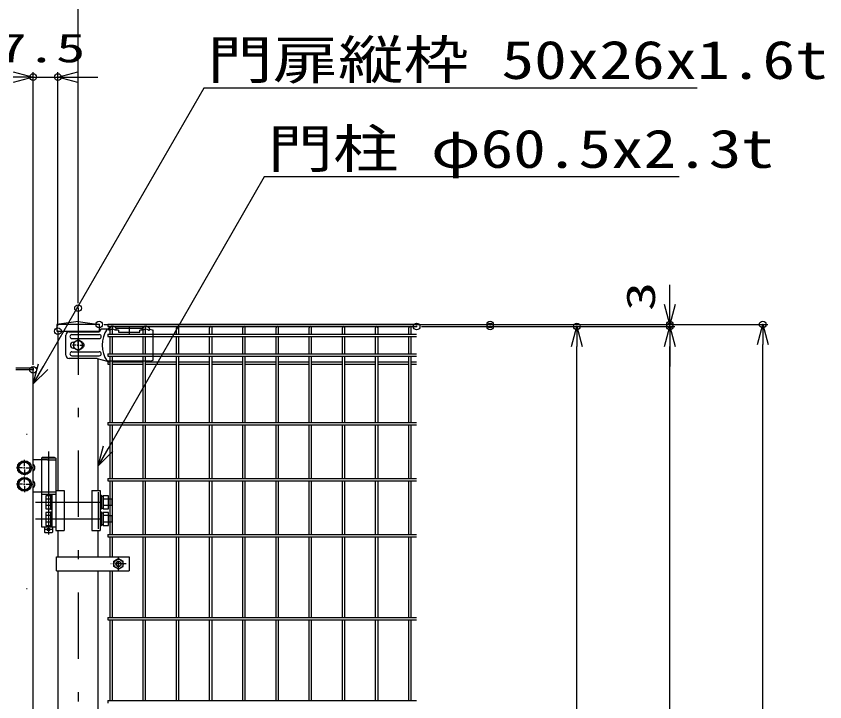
# Model space of a CAD drawing. Units: millimetres, scale not verified. Extents: x -4455 to 4455, y -3150 to 3150.
# Drawn here: x -1824 to -606, y -9 to 1023 of the extents above; entities that cross this region are included whole.
import ezdxf
from ezdxf.enums import TextEntityAlignment as Align

# ---------------------------------------------------------------- set-up
doc = ezdxf.new("R2010")
doc.units = ezdxf.units.MM
doc.header["$LTSCALE"] = 20
doc.header["$PDMODE"] = 32
doc.header["$PDSIZE"] = 10
for name, pattern in [('USER1', [10.7, 5, -2.5, 0.7, -2.5]), ('USER2', [0.375, 0.25, -0.125]), ('USER4', [1.125, 0.75, -0.125, 0.125, -0.125])]:
    doc.linetypes.add(name, pattern=pattern)
for name, color, linetype, lineweight in [('0-0_外形線', 7, 'Continuous', 25), ('0-1_寸法線', 4, 'Continuous', 25), ('0-2_0', 3, 'USER2', 25), ('0-5_軸線', 2, 'USER1', 25), ('0-6_扉縦枠', 7, 'Continuous', 25), ('0-7_丁番', 3, 'Continuous', 25), ('0-B_LAYER06', 3, 'Continuous', 25), ('0-D_継手', 3, 'Continuous', 25), ('0-E_2', 7, 'Continuous', 25), ('1-3_NER', 30, 'Continuous', 25)]:
    doc.layers.add(name, color=color, linetype=linetype, lineweight=lineweight)
doc.layers.add('0-3_DEFPOINTS', color=7, linetype='Continuous')
doc.styles.add('ＭＳ ゴシック', font='')
doc.styles.get('ＭＳ ゴシック').set_extended_font_data('MS Gothic')

# ---------------------------------------------------------------- blocks, each defined once
blk = doc.blocks.new('_Open30')
at = {"layer": '0-2_0', "color": 4, "linetype": 'Continuous'}
blk.add_line((0, 0), (-20, 0), dxfattribs=at)
blk.add_lwpolyline([(-20, 5.36), (0, 0), (-20, -5.36)], dxfattribs=at)
blk = doc.blocks.new('tu')
at = {"layer": '0-B_LAYER06'}
for p, q in [((141880.7, 81400.2), (141880.7, 81185.2)), ((139974.8, 80540.2), (139974.8, 81140.2)), ((140153.5, 81160.2), (140980.1, 81160.2)), ((141270.7, 81320.2), (141028.6, 81320.2)), ((141270.7, 81292.7), (141270.7, 81352.7)), ((141560.7, 81292.7), (141460.7, 81292.7)), ((141490.7, 81352.7), (142270.7, 81352.7)), ((141490.7, 81292.7), (141490.7, 81352.7)), ((141560.7, 81292.7), (141560.7, 81232.7)), ((142300.7, 81292.7), (142200.7, 81292.7)), ((142270.7, 81292.7), (142270.7, 81352.7)), ((142460.7, 81292.7), (142490.7, 81292.7)), ((142490.7, 81292.7), (142490.7, 81352.7)), ((142500.1, 81320.2), (142600.1, 81288.2)), ((140153.5, 81040.2), (140980.1, 81040.2)), ((140200.4, 80930.2), (140218.9, 80930.2)), ((140340.1, 81000.2), (140201.6, 80920.2)), ((140340.1, 81000.2), (140201.6, 80920.2)), ((140201.6, 80920.2), (140201.6, 80760.2)), ((140201.6, 80920.2), (140201.6, 80760.2)), ((140340.1, 80894.2), (140340.1, 81005.8)), ((140478.7, 80920.2), (140340.1, 81000.2)), ((140478.7, 80920.2), (140340.1, 81000.2)), ((140478.7, 80760.2), (140478.7, 80920.2)), ((140478.7, 80760.2), (140478.7, 80920.2)), ((140153.5, 80640.2), (140980.1, 80640.2)), ((140286.1, 80840.2), (140174.6, 80840.2)), ((140200.4, 80750.2), (140218.9, 80750.2)), ((140201.6, 80760.2), (140340.1, 80680.2)), ((140201.6, 80760.2), (140340.1, 80680.2)), ((140313.1, 80840.2), (140367.1, 80840.2)), ((140340.1, 80813.2), (140340.1, 80867.2)), ((140340.1, 80786.2), (140340.1, 80674.7)), ((140340.1, 80680.2), (140478.7, 80760.2)), ((140340.1, 80680.2), (140478.7, 80760.2)), ((140394.1, 80840.2), (140505.7, 80840.2)), ((140918.6, 80440.2), (140074.8, 80440.2)), ((140153.5, 80520.2), (140980.1, 80520.2)), ((140918.6, 80440.2), (141217.1, 80360.2)), ((142500.1, 80360.2), (142600.1, 80392.2)), ((142500.1, 80360.2), (141217.1, 80360.2))]:
    blk.add_line(p, q, dxfattribs=at)
for points in [[(141300.7, 81292.7), (141270.7, 81292.7), (141270.7, 81352.7)], [(141560.7, 81232.7), (142200.7, 81232.7), (142200.7, 81292.7)]]:
    blk.add_lwpolyline(points, dxfattribs=at)
blk.add_circle((140340.1, 80840.2), 138.6, dxfattribs=at)
blk.add_circle((140340.1, 80840.2), 138.6, dxfattribs=at)
for centre, radius, start, end in [((141380.7, 81250.7), 150, 42.83468, 137.16667), ((142380.7, 81250.7), 150, 42.83331, 137.16532), ((140074.8, 81140.2), 100, 90.00001, 179.99999), ((140153.5, 81100.2), 60, 90, 270), ((140980.1, 81100.2), 60, 270, 90), ((141894.4, 80840.2), 830.1, 144.67551, 215.32453), ((141380.7, 81203.3), 120, 48.1895, 131.81049), ((142380.7, 81203.3), 120, 48.1895, 131.81051), ((140200.4, 80840.2), 90, 90, 270), ((140435.6, 80840.2), 90, 299.99756, 60.00244), ((140153.5, 80580.2), 60, 90, 270), ((140980.1, 80580.2), 60, 270, 90), ((140074.8, 80540.2), 100, 180.00001, 270)]:
    blk.add_arc(centre, radius, start, end, dxfattribs=at)
at = {"layer": '0-D_継手'}
for p in [(140074.8, 81240.2), (141028.6, 81320.2)]:
    blk.add_line(p, (140975.1, 81240.2), dxfattribs=at)
at = {"layer": '0-E_2', "color": 3}
blk.add_line((142600.1, 80392.2), (142600.1, 81288.2), dxfattribs=at)

msp = doc.modelspace()

# ---------------------------------------------------------------- linework, layer by layer
at = {"layer": '0-0_外形線'}
for p, q in [((-1730.96, 563.66), (-1762.72, 558.98)), ((-1730.96, 563.66), (-1699.22, 558.98)), ((-1699.22, 558.98), (-1762.72, 558.98)), ((-1762.72, 558.98), (-1762.72, 548.98)), ((-1762.72, 548.98), (-1699.22, 548.98)), ((-1761.21, 548.98), (-1761.21, 308.98)), ((-1699.22, 558.98), (-1709.71, 558.98)), ((-1699.22, 558.98), (-1699.22, 548.98)), ((-1700.71, 308.98), (-1700.71, 507.23)), ((-1764.41, 308.98), (-1751.94, 308.98)), ((-1764.41, 308.98), (-1764.41, 248.98)), ((-1751.94, 308.98), (-1751.94, 248.98)), ((-1709.99, 308.98), (-1697.52, 308.98)), ((-1709.99, 308.98), (-1709.99, 248.98)), ((-1697.52, 308.98), (-1697.52, 248.98)), ((-1764.41, 248.98), (-1751.94, 248.98)), ((-1761.21, 248.98), (-1761.21, 209.06)), ((-1709.99, 248.98), (-1697.52, 248.98)), ((-1700.71, 209.06), (-1700.71, 248.98)), ((-1761.21, 188.06), (-1761.21, -701.6)), ((-1700.71, -701.6), (-1700.71, 188.06))]:
    msp.add_line(p, q, dxfattribs=at)
at = {"layer": '0-0_外形線', "color": 2}
msp.add_line((-1775.26, 367.96), (-1775.26, 242.75), dxfattribs=at)
at = {"layer": '0-1_寸法線'}
for p, q in [((-1730.96, 591.04), (-1730.96, 1079.2)), ((-1798.71, 498.48), (-1798.71, 939.2)), ((-1798.71, 498.48), (-1798.71, 939.2)), ((-1761.21, 556.48), (-1761.21, 939.2)), ((-1798.71, 931.7), (-1761.21, 931.7)), ((-1731.21, 931.7), (-1701.21, 931.7)), ((-839.75, 588.98), (-839.75, 618.98)), ((-1691.72, 558.98), (-832.25, 558.98)), ((-1213.46, 555.98), (-832.25, 555.98)), ((-1102.9, 558.98), (-692.25, 558.98)), ((-1102.9, 555.98), (-972.25, 555.98)), ((-1102.9, 555.98), (-832.25, 555.98)), ((-839.75, 555.98), (-839.75, 558.98)), ((-979.75, -884.02), (-979.75, 525.98)), ((-839.75, -914.02), (-839.75, 525.98)), ((-839.75, 525.98), (-839.75, 495.98)), ((-699.75, -1164.02), (-699.75, 528.98))]:
    msp.add_line(p, q, dxfattribs=at)
for points in [[(-798.29, 915.06), (-1541.74, 915.06), (-1797.71, 471.42)], [(-825.4, 781.25), (-1450.73, 781.25), (-1699.71, 348.01)]]:
    msp.add_lwpolyline(points, dxfattribs=at)
at = {"layer": '0-3_DEFPOINTS'}
for p in [(-1798.71, 931.7), (-1761.21, 931.7), (-1730.96, 583.54), (-1699.22, 558.98), (-1220.96, 555.98), (-1110.4, 558.98), (-1110.4, 555.98), (-1110.4, 555.98), (-979.75, 555.98), (-839.75, 558.98), (-839.75, 555.98), (-699.75, 558.98), (-1761.21, 548.98), (-1798.71, 490.98)]:
    msp.add_point(p, dxfattribs=at)
at = {"layer": '0-5_軸線'}
for p, q in [((-1730.96, 583.54), (-1730.96, -1289.95)), ((-2878.82, 393.98), (-1807.61, 393.98)), ((-1795.17, 291.48), (-1667.87, 291.48)), ((-1795.23, 266.48), (-1667.93, 266.48)), ((-2878.82, 161.68), (-1807.61, 161.68))]:
    msp.add_line(p, q, dxfattribs=at)
at = {"layer": '0-6_扉縦枠'}
for p, q in [((-1824.71, 493.98), (-1798.71, 493.98)), ((-1798.71, 490.98), (-1824.71, 490.98)), ((-1798.71, 493.98), (-1798.71, 490.98)), ((-1798.71, -920.02), (-1798.71, 490.98))]:
    msp.add_line(p, q, dxfattribs=at)
at = {"layer": '0-7_丁番'}
for p, q in [((-1811.71, 346.18), (-1811.71, 355.33)), ((-1811.71, 346.18), (-1811.71, 355.33)), ((-1776.91, 355.48), (-1798.71, 355.48)), ((-1784.26, 358.98), (-1786.11, 357.98)), ((-1766.26, 358.98), (-1784.26, 358.98)), ((-1776.91, 355.48), (-1764.41, 355.48)), ((-1766.26, 358.98), (-1764.41, 357.98)), ((-1764.41, 357.98), (-1764.41, 254.48)), ((-1814.41, 343.48), (-1823.56, 343.48)), ((-1813.06, 343.48), (-1810.36, 343.48)), ((-1813.06, 343.48), (-1810.36, 343.48)), ((-1811.71, 342.13), (-1811.71, 344.83)), ((-1811.71, 342.13), (-1811.71, 344.83)), ((-1809.01, 343.48), (-1799.86, 343.48)), ((-1809.01, 343.48), (-1799.86, 343.48)), ((-1811.71, 340.78), (-1811.71, 331.63)), ((-1811.71, 340.78), (-1811.71, 331.63)), ((-1811.71, 321.18), (-1811.71, 330.33)), ((-1814.41, 318.48), (-1823.56, 318.48)), ((-1813.06, 318.48), (-1810.36, 318.48)), ((-1811.71, 317.13), (-1811.71, 319.83)), ((-1809.01, 318.48), (-1798.71, 318.48)), ((-1811.71, 315.78), (-1811.71, 306.63)), ((-1764.41, 306.48), (-1798.71, 306.48)), ((-1786.1, 306.48), (-1786.1, 254.48)), ((-1700.72, 306.48), (-1700.72, 251.48)), ((-1786.1, 303.48), (-1764.41, 303.48)), ((-1772.41, 301.27), (-1779.41, 301.27)), ((-1772.41, 296.36), (-1779.41, 296.36)), ((-1772.41, 301.95), (-1770.41, 301.95)), ((-1770.41, 303.48), (-1770.41, 254.48)), ((-1697.51, 301.95), (-1695.51, 301.95)), ((-1695.51, 301.95), (-1695.51, 280.95)), ((-1695.51, 300.65), (-1693.01, 300.65)), ((-1685.01, 296.36), (-1693.01, 296.36)), ((-1685.01, 296.45), (-1680.01, 296.45)), ((-1680.01, 296.45), (-1680.01, 286.45)), ((-1772.41, 286.55), (-1779.41, 286.55)), ((-1695.51, 280.95), (-1697.51, 280.95)), ((-1693.01, 282.25), (-1695.51, 282.25)), ((-1685.01, 286.55), (-1693.01, 286.55)), ((-1680.01, 286.45), (-1685.01, 286.45)), ((-1772.41, 276.27), (-1779.41, 276.27)), ((-1779.41, 276.27), (-1779.41, 256.64)), ((-1772.41, 271.36), (-1779.41, 271.36)), ((-1772.41, 276.95), (-1770.41, 276.95)), ((-1772.41, 276.95), (-1772.41, 255.95)), ((-1697.51, 276.95), (-1695.51, 276.95)), ((-1695.51, 276.95), (-1695.51, 255.95)), ((-1695.51, 275.65), (-1693.01, 275.65)), ((-1685.01, 276.27), (-1693.01, 276.27)), ((-1693.01, 276.27), (-1693.01, 256.64)), ((-1685.01, 271.36), (-1693.01, 271.36)), ((-1685.01, 256.64), (-1685.01, 276.27)), ((-1685.01, 271.45), (-1680.01, 271.45)), ((-1680.01, 271.45), (-1680.01, 261.45)), ((-1772.41, 261.55), (-1779.41, 261.55)), ((-1779.41, 256.64), (-1772.41, 256.64)), ((-1772.41, 255.95), (-1770.41, 255.95)), ((-1695.51, 255.95), (-1697.51, 255.95)), ((-1693.01, 257.25), (-1695.51, 257.25)), ((-1685.01, 261.55), (-1693.01, 261.55)), ((-1693.01, 256.64), (-1685.01, 256.64)), ((-1680.01, 261.45), (-1685.01, 261.45)), ((-1786.1, 254.48), (-1764.41, 254.48)), ((-1781.26, 254.48), (-1781.26, 246.48)), ((-1780.26, 245.48), (-1781.26, 246.48)), ((-1770.26, 250.48), (-1780.26, 250.48)), ((-1770.26, 245.48), (-1780.26, 245.48)), ((-1770.26, 245.48), (-1769.26, 246.48)), ((-1769.26, 254.48), (-1769.26, 246.48))]:
    msp.add_line(p, q, dxfattribs=at)
for points in [[(-1764.41, 357.98), (-1786.11, 357.98), (-1786.11, 306.48)], [(-1779.41, 301.27), (-1779.41, 281.64), (-1772.41, 281.64)], [(-1772.41, 301.95), (-1772.41, 280.95), (-1770.41, 280.95)]]:
    msp.add_lwpolyline(points, dxfattribs=at)
for points in [[(-1816.62, 351.98), (-1821.53, 343.48), (-1816.62, 334.98), (-1806.81, 334.98), (-1801.9, 343.48), (-1806.81, 351.98)], [(-1816.62, 326.98), (-1821.53, 318.48), (-1816.62, 309.98), (-1806.81, 309.98), (-1801.9, 318.48), (-1806.81, 326.98)], [(-1693.01, 281.64), (-1685.01, 281.64), (-1685.01, 301.27), (-1693.01, 301.27)]]:
    msp.add_lwpolyline(points, close=True, dxfattribs=at)
for centre, radius in [((-1811.71, 343.48), 10.5), ((-1811.71, 343.48), 8.5), ((-1811.71, 318.48), 10.5), ((-1811.71, 318.48), 8.5), ((-1775.26, 250.48), 2)]:
    msp.add_circle(centre, radius, dxfattribs=at)
for centre in [(-1801.96, 343.48), (-1801.96, 318.48)]:
    msp.add_arc(centre, 6, 302.72244, 57.27756, dxfattribs=at)
at = {"layer": '0-B_LAYER06'}
for p, q in [((-1763.51, 209.06), (-1653.96, 209.06)), ((-1763.51, 188.06), (-1763.51, 209.06)), ((-1653.96, 209.06), (-1653.96, 188.06)), ((-1669.96, 206.64), (-1676.97, 202.6)), ((-1676.96, 194.52), (-1676.96, 202.6)), ((-1669.96, 206.64), (-1662.96, 202.6)), ((-1662.96, 194.52), (-1662.96, 202.6)), ((-1763.51, 188.06), (-1653.96, 188.06)), ((-1669.96, 190.48), (-1676.97, 194.52)), ((-1669.96, 190.48), (-1662.96, 194.52))]:
    msp.add_line(p, q, dxfattribs=at)
at = {"layer": '0-B_LAYER06', "color": 1, "linetype": 'USER4'}
for p, q in [((-1669.96, 188.33), (-1669.96, 208.5)), ((-1658.53, 198.56), (-1681.33, 198.56))]:
    msp.add_line(p, q, dxfattribs=at)
at = {"layer": '0-B_LAYER06', "color": 1}
for radius in [7, 3.5]:
    msp.add_circle((-1669.96, 198.56), radius, dxfattribs=at)
at = {"layer": '0-B_LAYER06'}
msp.add_circle((-1669.96, 198.56), 4, dxfattribs=at)
at = {"layer": '1-3_NER'}
for p, q in [((-1685.96, 559.58), (-1220.96, 559.58)), ((-1685.96, 559.58), (-1685.96, 555.98)), ((-1685.96, 555.98), (-1220.96, 555.98)), ((-1682.76, 544.68), (-1682.76, 554.18)), ((-1679.16, 544.68), (-1679.16, 554.18)), ((-1632.76, 544.68), (-1632.76, 554.18)), ((-1629.16, 544.68), (-1629.16, 554.18)), ((-1582.76, 544.68), (-1582.76, 554.18)), ((-1579.16, 544.68), (-1579.16, 554.18)), ((-1532.76, 544.68), (-1532.76, 554.18)), ((-1529.16, 544.68), (-1529.16, 554.18)), ((-1482.76, 544.68), (-1482.76, 554.18)), ((-1479.16, 544.68), (-1479.16, 554.18)), ((-1432.76, 544.68), (-1432.76, 554.18)), ((-1429.16, 544.68), (-1429.16, 554.18)), ((-1382.76, 544.68), (-1382.76, 554.18)), ((-1379.16, 544.68), (-1379.16, 554.18)), ((-1332.76, 544.68), (-1332.76, 554.18)), ((-1329.16, 544.68), (-1329.16, 554.18)), ((-1282.76, 544.68), (-1282.76, 554.18)), ((-1279.16, 544.68), (-1279.16, 554.18)), ((-1232.76, 544.68), (-1232.76, 554.18)), ((-1229.16, 544.68), (-1229.16, 554.18)), ((-1685.96, 544.68), (-1220.96, 544.68)), ((-1685.96, 544.68), (-1685.96, 541.08)), ((-1685.96, 541.08), (-1220.96, 541.08)), ((-1682.76, 514.88), (-1682.76, 541.08)), ((-1679.16, 514.88), (-1679.16, 541.08)), ((-1632.76, 514.88), (-1632.76, 541.08)), ((-1629.16, 514.88), (-1629.16, 541.08)), ((-1582.76, 514.88), (-1582.76, 541.08)), ((-1579.16, 514.88), (-1579.16, 541.08)), ((-1532.76, 514.88), (-1532.76, 541.08)), ((-1529.16, 514.88), (-1529.16, 541.08)), ((-1482.76, 514.88), (-1482.76, 541.08)), ((-1479.16, 514.88), (-1479.16, 541.08)), ((-1432.76, 514.88), (-1432.76, 541.08)), ((-1429.16, 514.88), (-1429.16, 541.08)), ((-1382.76, 514.88), (-1382.76, 541.08)), ((-1379.16, 514.88), (-1379.16, 541.08)), ((-1332.76, 514.88), (-1332.76, 541.08)), ((-1329.16, 514.88), (-1329.16, 541.08)), ((-1282.76, 514.88), (-1282.76, 541.08)), ((-1279.16, 514.88), (-1279.16, 541.08)), ((-1232.76, 514.88), (-1232.76, 541.08)), ((-1229.16, 514.88), (-1229.16, 541.08)), ((-1685.96, 514.88), (-1220.96, 514.88)), ((-1685.96, 514.88), (-1685.96, 511.28)), ((-1685.96, 511.28), (-1220.96, 511.28)), ((-1685.96, 503.03), (-1685.96, 499.43)), ((-1685.96, 503.03), (-1682.76, 503.03)), ((-1685.96, 499.43), (-1682.76, 499.43)), ((-1682.76, 411.78), (-1682.76, 511.28)), ((-1679.16, 411.78), (-1679.16, 511.28)), ((-1679.16, 503.03), (-1632.76, 503.03)), ((-1679.16, 499.43), (-1632.76, 499.43)), ((-1632.76, 411.78), (-1632.76, 511.28)), ((-1629.16, 411.78), (-1629.16, 511.28)), ((-1629.16, 503.03), (-1582.76, 503.03)), ((-1629.16, 499.43), (-1582.76, 499.43)), ((-1582.76, 411.78), (-1582.76, 511.28)), ((-1579.16, 411.78), (-1579.16, 511.28)), ((-1579.16, 503.03), (-1532.76, 503.03)), ((-1579.16, 499.43), (-1532.76, 499.43)), ((-1532.76, 411.78), (-1532.76, 511.28)), ((-1529.16, 411.78), (-1529.16, 511.28)), ((-1529.16, 503.03), (-1482.76, 503.03)), ((-1529.16, 499.43), (-1482.76, 499.43)), ((-1482.76, 411.78), (-1482.76, 511.28)), ((-1479.16, 411.78), (-1479.16, 511.28)), ((-1479.16, 503.03), (-1432.76, 503.03)), ((-1479.16, 499.43), (-1432.76, 499.43)), ((-1432.76, 411.78), (-1432.76, 511.28)), ((-1429.16, 411.78), (-1429.16, 511.28)), ((-1429.16, 503.03), (-1382.76, 503.03)), ((-1429.16, 499.43), (-1382.76, 499.43)), ((-1382.76, 411.78), (-1382.76, 511.28)), ((-1379.16, 411.78), (-1379.16, 511.28)), ((-1379.16, 503.03), (-1332.76, 503.03)), ((-1379.16, 499.43), (-1332.76, 499.43)), ((-1332.76, 411.78), (-1332.76, 511.28)), ((-1329.16, 411.78), (-1329.16, 511.28)), ((-1329.16, 503.03), (-1282.76, 503.03)), ((-1329.16, 499.43), (-1282.76, 499.43)), ((-1282.76, 411.78), (-1282.76, 511.28)), ((-1279.16, 411.78), (-1279.16, 511.28)), ((-1279.16, 503.03), (-1232.76, 503.03)), ((-1279.16, 499.43), (-1232.76, 499.43)), ((-1232.76, 411.78), (-1232.76, 511.28)), ((-1229.16, 411.78), (-1229.16, 511.28)), ((-1229.16, 503.03), (-1220.96, 503.03)), ((-1229.16, 499.43), (-1220.96, 499.43)), ((-1685.96, 411.78), (-1220.96, 411.78)), ((-1685.96, 411.78), (-1685.96, 408.18)), ((-1685.96, 408.18), (-1220.96, 408.18)), ((-1682.76, 327.28), (-1682.76, 408.18)), ((-1679.16, 327.28), (-1679.16, 408.18)), ((-1632.76, 327.28), (-1632.76, 408.18)), ((-1629.16, 327.28), (-1629.16, 408.18)), ((-1582.76, 327.28), (-1582.76, 408.18)), ((-1579.16, 327.28), (-1579.16, 408.18)), ((-1532.76, 327.28), (-1532.76, 408.18)), ((-1529.16, 327.28), (-1529.16, 408.18)), ((-1482.76, 327.28), (-1482.76, 408.18)), ((-1479.16, 327.28), (-1479.16, 408.18)), ((-1432.76, 327.28), (-1432.76, 408.18)), ((-1429.16, 327.28), (-1429.16, 408.18)), ((-1382.76, 327.28), (-1382.76, 408.18)), ((-1379.16, 327.28), (-1379.16, 408.18)), ((-1332.76, 327.28), (-1332.76, 408.18)), ((-1329.16, 327.28), (-1329.16, 408.18)), ((-1282.76, 327.28), (-1282.76, 408.18)), ((-1279.16, 327.28), (-1279.16, 408.18)), ((-1232.76, 327.28), (-1232.76, 408.18)), ((-1229.16, 327.28), (-1229.16, 408.18)), ((-1685.96, 327.28), (-1220.96, 327.28)), ((-1685.96, 327.28), (-1685.96, 323.68)), ((-1685.96, 323.68), (-1220.96, 323.68)), ((-1682.76, 242.78), (-1682.76, 323.68)), ((-1679.16, 242.78), (-1679.16, 323.68)), ((-1632.76, 242.78), (-1632.76, 323.68)), ((-1629.16, 242.78), (-1629.16, 323.68)), ((-1582.76, 242.78), (-1582.76, 323.68)), ((-1579.16, 242.78), (-1579.16, 323.68)), ((-1532.76, 242.78), (-1532.76, 323.68)), ((-1529.16, 242.78), (-1529.16, 323.68)), ((-1482.76, 242.78), (-1482.76, 323.68)), ((-1479.16, 242.78), (-1479.16, 323.68)), ((-1432.76, 242.78), (-1432.76, 323.68)), ((-1429.16, 242.78), (-1429.16, 323.68)), ((-1382.76, 242.78), (-1382.76, 323.68)), ((-1379.16, 242.78), (-1379.16, 323.68)), ((-1332.76, 242.78), (-1332.76, 323.68)), ((-1329.16, 242.78), (-1329.16, 323.68)), ((-1282.76, 242.78), (-1282.76, 323.68)), ((-1279.16, 242.78), (-1279.16, 323.68)), ((-1232.76, 242.78), (-1232.76, 323.68)), ((-1229.16, 242.78), (-1229.16, 323.68)), ((-1685.96, 242.78), (-1220.96, 242.78)), ((-1685.96, 242.78), (-1685.96, 239.18)), ((-1685.96, 239.18), (-1220.96, 239.18)), ((-1682.76, 209.06), (-1682.76, 239.18)), ((-1679.16, 209.06), (-1679.16, 239.18)), ((-1632.76, 117.78), (-1632.76, 239.18)), ((-1629.16, 117.78), (-1629.16, 239.18)), ((-1582.76, 117.78), (-1582.76, 239.18)), ((-1579.16, 117.78), (-1579.16, 239.18)), ((-1532.76, 117.78), (-1532.76, 239.18)), ((-1529.16, 117.78), (-1529.16, 239.18)), ((-1482.76, 117.78), (-1482.76, 239.18)), ((-1479.16, 117.78), (-1479.16, 239.18)), ((-1432.76, 117.78), (-1432.76, 239.18)), ((-1429.16, 117.78), (-1429.16, 239.18)), ((-1382.76, 117.78), (-1382.76, 239.18)), ((-1379.16, 117.78), (-1379.16, 239.18)), ((-1332.76, 117.78), (-1332.76, 239.18)), ((-1329.16, 117.78), (-1329.16, 239.18)), ((-1282.76, 117.78), (-1282.76, 239.18)), ((-1279.16, 117.78), (-1279.16, 239.18)), ((-1232.76, 117.78), (-1232.76, 239.18)), ((-1229.16, 117.78), (-1229.16, 239.18)), ((-1682.76, 117.78), (-1682.76, 188.06)), ((-1679.16, 117.78), (-1679.16, 188.06)), ((-1685.96, 117.78), (-1220.96, 117.78)), ((-1685.96, 117.78), (-1685.96, 114.18)), ((-1685.96, 114.18), (-1220.96, 114.18)), ((-1682.76, -7.22), (-1682.76, 114.18)), ((-1679.16, -7.22), (-1679.16, 114.18)), ((-1632.76, -7.22), (-1632.76, 114.18)), ((-1629.16, -7.22), (-1629.16, 114.18)), ((-1582.76, -7.22), (-1582.76, 114.18)), ((-1579.16, -7.22), (-1579.16, 114.18)), ((-1532.76, -7.22), (-1532.76, 114.18)), ((-1529.16, -7.22), (-1529.16, 114.18)), ((-1482.76, -7.22), (-1482.76, 114.18)), ((-1479.16, -7.22), (-1479.16, 114.18)), ((-1432.76, -7.22), (-1432.76, 114.18)), ((-1429.16, -7.22), (-1429.16, 114.18)), ((-1382.76, -7.22), (-1382.76, 114.18)), ((-1379.16, -7.22), (-1379.16, 114.18)), ((-1332.76, -7.22), (-1332.76, 114.18)), ((-1329.16, -7.22), (-1329.16, 114.18)), ((-1282.76, -7.22), (-1282.76, 114.18)), ((-1279.16, -7.22), (-1279.16, 114.18)), ((-1232.76, -7.22), (-1232.76, 114.18)), ((-1229.16, -7.22), (-1229.16, 114.18)), ((-1685.96, -7.22), (-1220.96, -7.22)), ((-1685.96, -7.22), (-1685.96, -10.82))]:
    msp.add_line(p, q, dxfattribs=at)
for centre in [(-1680.96, 554.18), (-1630.96, 554.18), (-1580.96, 554.18), (-1530.96, 554.18), (-1480.96, 554.18), (-1430.96, 554.18), (-1380.96, 554.18), (-1330.96, 554.18), (-1280.96, 554.18), (-1230.96, 554.18)]:
    msp.add_arc(centre, 1.8, 0, 180, dxfattribs=at)

# ---------------------------------------------------------------- block references
at = {"layer": '0-1_寸法線', "xscale": 1.5, "yscale": 1.5}
msp.add_blockref('_Open30', (-1798.71, 931.7), dxfattribs=at)
msp.add_blockref('_Open30', (-1798.71, 931.7), dxfattribs=at)
for p, rotation in [((-1761.21, 931.7), 180), ((-839.75, 558.98), 270), ((-979.75, 555.98), 90), ((-839.75, 555.98), 90), ((-839.75, 555.98), 90), ((-699.75, 558.98), 90), ((-1798.71, 469.7), 239.82177), ((-1700.71, 346.28), 239.91577)]:
    msp.add_blockref('_Open30', p, dxfattribs=dict(at, rotation=rotation))
at = {"layer": '0-D_継手', "xscale": 0.05, "yscale": 0.05}
msp.add_blockref('tu', (-8747.97, -3514.03), dxfattribs=at)

# ---------------------------------------------------------------- texts
at = {"layer": '0-1_寸法線', "color": 2, "style": 'ＭＳ ゴシック'}
for s, height, width, p in [('37.5', 43.26, 1.5, (-1896.49, 940.87)), ('門扉縦枠 50x26x1.6t', 57.77, 1.25, (-1536.24, 911.45)), ('門柱 φ60.5x2.3t', 57.73, 1.25, (-1445.23, 777.64))]:
    msp.add_text(s, height=height, dxfattribs=dict(at, width=width)).set_placement(p, align=Align.BOTTOM_LEFT)
at = {"layer": '0-1_寸法線', "color": 2, "style": 'ＭＳ ゴシック', "width": 1.5}
msp.add_text('3', height=43.26, rotation=90, dxfattribs=at).set_placement((-848.92, 579.38), align=Align.BOTTOM_LEFT)

doc.saveas('drawing.dxf')
